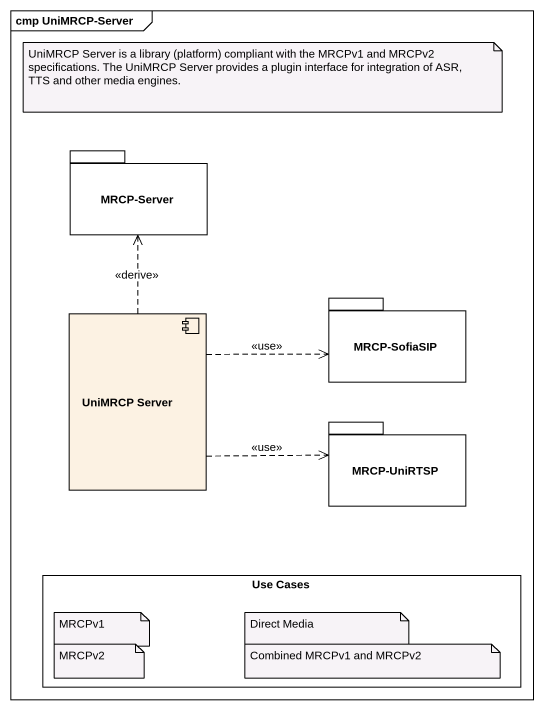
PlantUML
@startuml
mainframe cmp UniMRCP-Server
package "MRCP-Server" as MRCP_Server {
}
component "UniMRCP Server" as UniMRCP_Server
package "MRCP-SofiaSIP" as MRCP_SofiaSIP {
}
package "MRCP-UniRTSP" as MRCP_UniRTSP {
}
rectangle "Use Cases" as Use_Cases
UniMRCP_Server .up.> MRCP_Server : <<derive>>
UniMRCP_Server .right.> MRCP_SofiaSIP : <<use>>
UniMRCP_Server .right.> MRCP_UniRTSP : <<use>>
note as N1
  UniMRCP Server is a library (platform) compliant with the MRCPv1 and MRCPv2 specifications. The UniMRCP Server provides a plugin interface for integration of ASR, TTS and other media engines.
end note
note as N2
  MRCPv1
end note
note as N3
  MRCPv2
end note
note as N4
  Combined MRCPv1 and MRCPv2
end note
note as N5
  Direct Media
end note
@enduml
